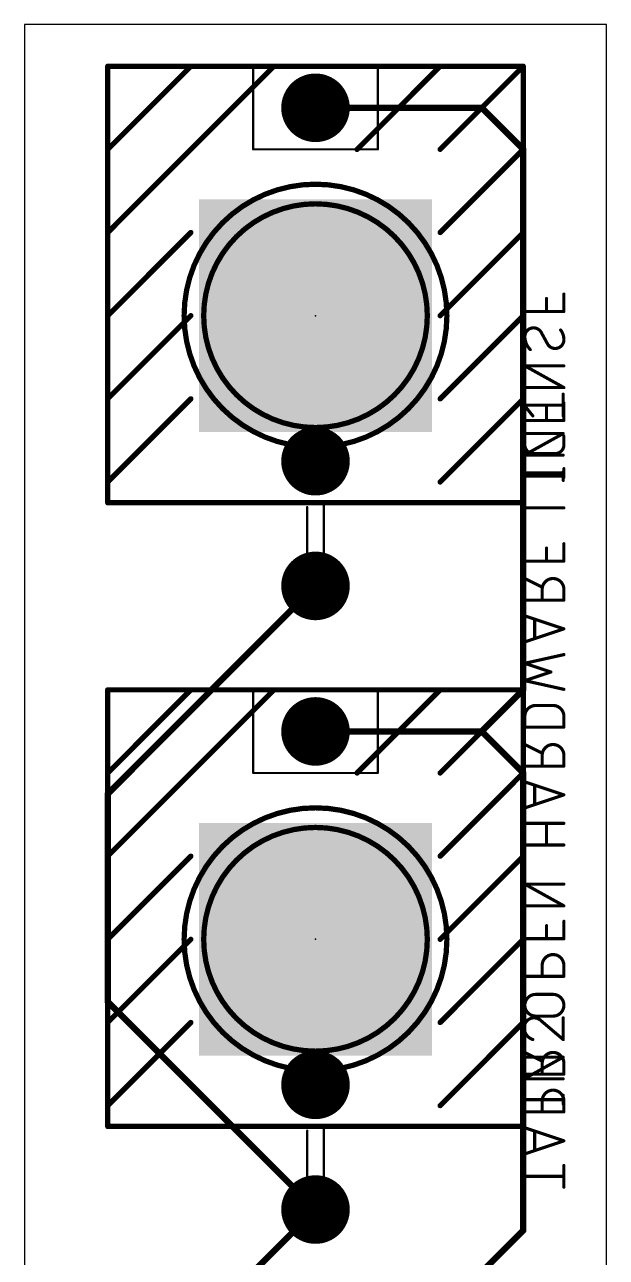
# Model space of a CAD drawing. Extents: x 0 to 14, y 0 to 99.
# Drawn here: x 0 to 14, y 69.35 to 99 of the extents above; entities that cross this region are included whole.
import ezdxf

# ---------------------------------------------------------------- set-up
doc = ezdxf.new("R2010")
doc.units = 0
for name, color, linetype in [('1', 12, 'CONTINUOUS'), ('16', 132, 'CONTINUOUS'), ('17', 110, 'CONTINUOUS'), ('20', 31, 'CONTINUOUS'), ('21', 253, 'CONTINUOUS'), ('22', 253, 'CONTINUOUS'), ('23', 53, 'CONTINUOUS'), ('41', 12, 'CONTINUOUS'), ('51', 253, 'CONTINUOUS')]:
    doc.layers.add(name, color=color, linetype=linetype)

# ---------------------------------------------------------------- blocks, each defined once
blk = doc.blocks.new('RECT')
blk.add_solid([(-0.5, -0.5), (0.5, -0.5), (-0.5, 0.5), (0.5, 0.5)])
blk = doc.blocks.new('ROUNDP')
at = {"const_width": 0.5}
blk.add_lwpolyline([(0, -0.25, 1), (0, 0.25, 1), (0, -0.25)], format="xyb", dxfattribs=at)

msp = doc.modelspace()

# ---------------------------------------------------------------- linework, layer by layer
at = {"layer": '1', "const_width": 0.1524}
for points in [[(11, 97), (7, 97)], [(12, 96), (11, 97)], [(12, 83), (12, 96)], [(11, 82), (12, 83)], [(7, 82), (11, 82)], [(11, 82), (12, 81)], [(12, 81), (12, 70)], [(12, 70), (7, 65)]]:
    msp.add_lwpolyline(points, dxfattribs=at)
at = {"layer": '1', "const_width": 0.0762}
for points in [[(7, 97.0381, 1), (7, 96.9619)], [(11.0269, 97.0269, 1), (10.9731, 96.9731)], [(11, 96.9619, 1), (11, 97.0381)], [(12.0381, 96, 1), (11.9619, 96)], [(11.9731, 95.9731, 1), (12.0269, 96.0269)], [(11.9619, 83, 1), (12.0381, 83)], [(12.0269, 82.9731, 1), (11.9731, 83.0269)], [(7, 82.0381, 1), (7, 81.9619)], [(11.0269, 82.0269, 1), (10.9731, 81.9731)], [(10.9731, 82.0269, 1), (11.0269, 81.9731)], [(11, 81.9619, 1), (11, 82.0381)], [(12.0381, 81, 1), (11.9619, 81)], [(11.9731, 80.9731, 1), (12.0269, 81.0269)], [(11.9619, 70, 1), (12.0381, 70)], [(12.0269, 69.9731, 1), (11.9731, 70.0269)]]:
    msp.add_lwpolyline(points, format="xyb", dxfattribs=at)
at = {"layer": '16', "const_width": 0.1524}
for points in [[(7, 85.5), (2, 80.5)], [(2, 80.5), (2, 75.5)], [(2, 75.5), (7, 70.5)], [(7, 70.5), (2, 65.5)]]:
    msp.add_lwpolyline(points, dxfattribs=at)
at = {"layer": '16', "const_width": 0.0762}
for points in [[(7.0269, 85.4731, 1), (6.9731, 85.5269)], [(2.0381, 80.5, 1), (1.9619, 80.5)], [(1.9731, 80.5269, 1), (2.0269, 80.4731)], [(1.9619, 75.5, 1), (2.0381, 75.5)], [(2.0269, 75.5269, 1), (1.9731, 75.4731)], [(7.0269, 70.4731, 1), (6.9731, 70.5269)], [(6.9731, 70.4731, 1), (7.0269, 70.5269)]]:
    msp.add_lwpolyline(points, format="xyb", dxfattribs=at)
at = {"layer": '20'}
for p, q in [((14, 99), (0, 99)), ((0, 99), (0, 0)), ((14, 0), (14, 99))]:
    msp.add_line(p, q, dxfattribs=at)
at = {"layer": '21'}
for points, const_width in [([(2, 98.0318, 1), (2, 97.9682)], 0.0635), ([(2.0318, 98, 1), (1.9683, 98)], 0.0635), ([(4, 98.0318, 1), (4, 97.9682)], 0.0635), ([(4.0225, 97.9775, 1), (3.9775, 98.0225)], 0.0635), ([(4, 97.9682, 1), (4, 98.0318)], 0.0635), ([(6, 98.0318, 1), (6, 97.9682)], 0.0635), ([(6.0225, 97.9775, 1), (5.9775, 98.0225)], 0.0635), ([(6, 97.9682, 1), (6, 98.0318)], 0.0635), ([(10, 98.0318, 1), (10, 97.9682)], 0.0635), ([(10.0225, 97.9775, 1), (9.9775, 98.0225)], 0.0635), ([(10, 97.9682, 1), (10, 98.0318)], 0.0635), ([(12.0318, 98, 1), (11.9682, 98)], 0.0635), ([(12.0225, 97.9775, 1), (11.9775, 98.0225)], 0.0635), ([(12, 97.9682, 1), (12, 98.0318)], 0.0635), ([(1.9775, 96.0225, 1), (2.0225, 95.9775)], 0.0635), ([(2.0318, 96, 1), (1.9683, 96)], 0.0635), ([(1.9683, 96, 1), (2.0318, 96)], 0.0635), ([(7.9775, 96.0225, 1), (8.0225, 95.9775)], 0.0635), ([(9.9775, 96.0225, 1), (10.0225, 95.9775)], 0.0635), ([(12.0318, 96, 1), (11.9682, 96)], 0.0635), ([(11.9682, 96, 1), (12.0318, 96)], 0.0635), ([(12.0225, 95.9775, 1), (11.9775, 96.0225)], 0.0635), ([(7, 89.3093, 1), (7, 94.6907, 1), (7, 89.3093)], 0.127), ([(1.9775, 94.0225, 1), (2.0225, 93.9775)], 0.0635), ([(2.0318, 94, 1), (1.9683, 94)], 0.0635), ([(1.9683, 94, 1), (2.0318, 94)], 0.0635), ([(4.0225, 93.9775, 1), (3.9775, 94.0225)], 0.0635), ([(9.9775, 94.0225, 1), (10.0225, 93.9775)], 0.0635), ([(12.0318, 94, 1), (11.9682, 94)], 0.0635), ([(11.9682, 94, 1), (12.0318, 94)], 0.0635), ([(12.0225, 93.9775, 1), (11.9775, 94.0225)], 0.0635), ([(1.9775, 92.0225, 1), (2.0225, 91.9775)], 0.0635), ([(2.0318, 92, 1), (1.9683, 92)], 0.0635), ([(1.9683, 92, 1), (2.0318, 92)], 0.0635), ([(4.0225, 91.9775, 1), (3.9775, 92.0225)], 0.0635), ([(9.9775, 92.0225, 1), (10.0225, 91.9775)], 0.0635), ([(12.0318, 92, 1), (11.9682, 92)], 0.0635), ([(11.9682, 92, 1), (12.0318, 92)], 0.0635), ([(12.0225, 91.9775, 1), (11.9775, 92.0225)], 0.0635), ([(12.9809, 90.1105, 1), (12.9428, 90.1105)], 0.0381), ([(1.9775, 90.0225, 1), (2.0225, 89.9775)], 0.0635), ([(2.0318, 90, 1), (1.9683, 90)], 0.0635), ([(1.9683, 90, 1), (2.0318, 90)], 0.0635), ([(4.0225, 89.9775, 1), (3.9775, 90.0225)], 0.0635), ([(9.9775, 90.0225, 1), (10.0225, 89.9775)], 0.0635), ([(12.0318, 90, 1), (11.9682, 90)], 0.0635), ([(11.9682, 90, 1), (12.0318, 90)], 0.0635), ([(12.0225, 89.9775, 1), (11.9775, 90.0225)], 0.0635), ([(12.037, 89.8613, 1), (12.0072, 89.8375)], 0.0381), ([(12.0221, 89.8684, 1), (12.0221, 89.8303)], 0.0381), ([(12.9619, 89.8303, 1), (12.9619, 89.8684)], 0.0381), ([(12.2161, 89.5764, 1), (12.2458, 89.6002)], 0.0381), ([(12.9428, 89.5883, 1), (12.9809, 89.5883)], 0.0381), ([(12.0221, 89.1846, 1), (12.0221, 89.1465)], 0.0381), ([(12.9712, 89.1489, 1), (12.9526, 89.1822)], 0.0381), ([(12.9619, 89.1465, 1), (12.9619, 89.1846)], 0.0381), ([(12.0221, 88.6625, 1), (12.0221, 88.6244)], 0.0381), ([(12.0128, 88.6601, 1), (12.0314, 88.6268)], 0.0381), ([(12.9619, 88.6244, 1), (12.9619, 88.6625)], 0.0381), ([(2.0318, 88, 1), (1.9683, 88)], 0.0635), ([(12.0412, 88.2469, 1), (12.003, 88.2469)], 0.0381), ([(12.0221, 88.1616, 1), (12.0221, 88.1235)], 0.0381), ([(12.9809, 88.2469, 1), (12.9428, 88.2469)], 0.0381), ([(12.9619, 88.1235, 1), (12.9619, 88.1616)], 0.0381), ([(1.9775, 88.0225, 1), (2.0225, 87.9775)], 0.0635), ([(1.9683, 88, 1), (2.0318, 88)], 0.0635), ([(9.9775, 88.0225, 1), (10.0225, 87.9775)], 0.0635), ([(12.003, 88.0381, 1), (12.0412, 88.0381)], 0.0381), ([(12.9428, 88.0381, 1), (12.9809, 88.0381)], 0.0381), ([(2, 87.5318, 1), (2, 87.4682)], 0.0635), ([(1.9683, 87.5, 1), (2.0318, 87.5)], 0.0635), ([(11.9682, 87.5, 1), (12.0318, 87.5)], 0.0635), ([(12, 87.4682, 1), (12, 87.5318)], 0.0635), ([(2, 83.0318, 1), (2, 82.9682)], 0.0635), ([(2.0318, 83, 1), (1.9683, 83)], 0.0635), ([(4, 83.0318, 1), (4, 82.9682)], 0.0635), ([(4.0225, 82.9775, 1), (3.9775, 83.0225)], 0.0635), ([(4, 82.9682, 1), (4, 83.0318)], 0.0635), ([(6, 83.0318, 1), (6, 82.9682)], 0.0635), ([(6.0225, 82.9775, 1), (5.9775, 83.0225)], 0.0635), ([(6, 82.9682, 1), (6, 83.0318)], 0.0635), ([(10, 83.0318, 1), (10, 82.9682)], 0.0635), ([(10.0225, 82.9775, 1), (9.9775, 83.0225)], 0.0635), ([(10, 82.9682, 1), (10, 83.0318)], 0.0635), ([(12.0318, 83, 1), (11.9682, 83)], 0.0635), ([(12.0225, 82.9775, 1), (11.9775, 83.0225)], 0.0635), ([(12, 82.9682, 1), (12, 83.0318)], 0.0635), ([(1.9775, 81.0225, 1), (2.0225, 80.9775)], 0.0635), ([(2.0318, 81, 1), (1.9683, 81)], 0.0635), ([(1.9683, 81, 1), (2.0318, 81)], 0.0635), ([(7.9775, 81.0225, 1), (8.0225, 80.9775)], 0.0635), ([(9.9775, 81.0225, 1), (10.0225, 80.9775)], 0.0635), ([(12.0318, 81, 1), (11.9682, 81)], 0.0635), ([(11.9682, 81, 1), (12.0318, 81)], 0.0635), ([(12.0225, 80.9775, 1), (11.9775, 81.0225)], 0.0635), ([(7, 74.3093, 1), (7, 79.6907, 1), (7, 74.3093)], 0.127), ([(1.9775, 79.0225, 1), (2.0225, 78.9775)], 0.0635), ([(2.0318, 79, 1), (1.9683, 79)], 0.0635), ([(1.9683, 79, 1), (2.0318, 79)], 0.0635), ([(4.0225, 78.9775, 1), (3.9775, 79.0225)], 0.0635), ([(9.9775, 79.0225, 1), (10.0225, 78.9775)], 0.0635), ([(12.0318, 79, 1), (11.9682, 79)], 0.0635), ([(11.9682, 79, 1), (12.0318, 79)], 0.0635), ([(12.0225, 78.9775, 1), (11.9775, 79.0225)], 0.0635), ([(1.9775, 77.0225, 1), (2.0225, 76.9775)], 0.0635), ([(2.0318, 77, 1), (1.9683, 77)], 0.0635), ([(1.9683, 77, 1), (2.0318, 77)], 0.0635), ([(4.0225, 76.9775, 1), (3.9775, 77.0225)], 0.0635), ([(9.9775, 77.0225, 1), (10.0225, 76.9775)], 0.0635), ([(12.0318, 77, 1), (11.9682, 77)], 0.0635), ([(11.9682, 77, 1), (12.0318, 77)], 0.0635), ([(12.0225, 76.9775, 1), (11.9775, 77.0225)], 0.0635), ([(1.9775, 75.0225, 1), (2.0225, 74.9775)], 0.0635), ([(2.0318, 75, 1), (1.9683, 75)], 0.0635), ([(1.9683, 75, 1), (2.0318, 75)], 0.0635), ([(4.0225, 74.9775, 1), (3.9775, 75.0225)], 0.0635), ([(9.9775, 75.0225, 1), (10.0225, 74.9775)], 0.0635), ([(12.0318, 75, 1), (11.9682, 75)], 0.0635), ([(11.9682, 75, 1), (12.0318, 75)], 0.0635), ([(12.0225, 74.9775, 1), (11.9775, 75.0225)], 0.0635), ([(12.2571, 75.1105, 0.4142), (12.0221, 74.8755)], 0.0762), ([(12.257, 75.1295, 1), (12.2571, 75.0914)], 0.0381), ([(12.4398, 75.0321, 0.2053), (12.2571, 75.1105)], 0.0762), ([(12.2571, 75.0914, 1), (12.2571, 75.1295)], 0.0381), ([(12.4521, 75.0467, 1), (12.4275, 75.0176)], 0.0381), ([(12.426, 75.019, 1), (12.4536, 75.0453)], 0.0381), ([(12.9809, 75.1105, 1), (12.9428, 75.1105)], 0.0381), ([(12.0221, 74.8755, 0.3252), (12.2309, 74.5883)], 0.0762), ([(12.0411, 74.8755, 1), (12.0031, 74.8755)], 0.0381), ([(12.003, 74.8755, 1), (12.0412, 74.8755)], 0.0381), ([(12.2251, 74.5702, 1), (12.2368, 74.6065)], 0.0381), ([(12.9428, 74.5883, 1), (12.9809, 74.5883)], 0.0381), ([(12.9496, 74.5738, 1), (12.9742, 74.6029)], 0.0381), ([(12.0221, 74.1846, 1), (12.0221, 74.1465)], 0.0381), ([(12.9712, 74.1489, 1), (12.9526, 74.1822)], 0.0381), ([(12.9619, 74.1465, 1), (12.9619, 74.1846)], 0.0381), ([(12.0221, 73.6625, 1), (12.0221, 73.6244)], 0.0381), ([(12.0128, 73.6601, 1), (12.0314, 73.6268)], 0.0381), ([(12.9619, 73.6244, 1), (12.9619, 73.6625)], 0.0381), ([(12.0412, 73.2469, 1), (12.003, 73.2469)], 0.0381), ([(12.9809, 73.2469, 1), (12.9428, 73.2469)], 0.0381), ([(1.9775, 73.0225, 1), (2.0225, 72.9775)], 0.0635), ([(2.0318, 73, 1), (1.9683, 73)], 0.0635), ([(1.9683, 73, 1), (2.0318, 73)], 0.0635), ([(9.9775, 73.0225, 1), (10.0225, 72.9775)], 0.0635), ([(12.0221, 73.1616, 1), (12.0221, 73.1235)], 0.0381), ([(12.003, 73.0381, 1), (12.0412, 73.0381)], 0.0381), ([(12.9428, 73.0381, 1), (12.9809, 73.0381)], 0.0381), ([(12.9619, 73.1235, 1), (12.9619, 73.1616)], 0.0381), ([(2, 72.5318, 1), (2, 72.4682)], 0.0635), ([(1.9683, 72.5, 1), (2.0318, 72.5)], 0.0635), ([(11.9682, 72.5, 1), (12.0318, 72.5)], 0.0635), ([(12, 72.4682, 1), (12, 72.5318)], 0.0635)]:
    msp.add_lwpolyline(points, format="xyb", dxfattribs=dict(at, const_width=const_width))
for points, const_width in [([(2, 96), (2, 98)], 0.127), ([(2, 98), (4, 98)], 0.127), ([(2, 96), (4, 98)], 0.127), ([(6, 98), (2, 94)], 0.127), ([(4, 98), (6, 98)], 0.127), ([(6, 98), (10, 98)], 0.127), ([(10, 98), (8, 96)], 0.127), ([(10, 98), (12, 98)], 0.127), ([(10, 96), (12, 98)], 0.127), ([(12, 98), (12, 96)], 0.127), ([(2, 94), (2, 96)], 0.127), ([(10, 94), (12, 96)], 0.127), ([(12, 96), (12, 94)], 0.127), ([(2, 92), (2, 94)], 0.127), ([(4, 94), (2, 92)], 0.127), ([(10, 92), (12, 94)], 0.127), ([(12, 94), (12, 92)], 0.127), ([(2, 90), (2, 92)], 0.127), ([(4, 92), (2, 90)], 0.127), ([(10, 90), (12, 92)], 0.127), ([(12, 92), (12, 90)], 0.127), ([(12.9619, 89.5883), (12.9619, 90.1105)], 0.0762), ([(2, 88), (2, 90)], 0.127), ([(4, 90), (2, 88)], 0.127), ([(10, 88), (12, 90)], 0.127), ([(12, 90), (12, 87.5)], 0.127), ([(12.2309, 89.5883), (12.0221, 89.8494)], 0.0762), ([(12.0221, 89.8494), (12.9619, 89.8494)], 0.0762), ([(12.0221, 88.6435), (12.9619, 89.1656)], 0.0762), ([(12.9619, 89.1656), (12.0221, 89.1656)], 0.0762), ([(12.9619, 88.6435), (12.0221, 88.6435)], 0.0762), ([(2, 87.5), (2, 88)], 0.127), ([(12.0221, 88.0381), (12.0221, 88.2469)], 0.0762), ([(12.0221, 88.1425), (12.9619, 88.1425)], 0.0762), ([(12.9619, 88.0381), (12.9619, 88.2469)], 0.0762), ([(12, 87.5), (2, 87.5)], 0.127), ([(2, 81), (2, 83)], 0.127), ([(2, 83), (4, 83)], 0.127), ([(2, 81), (4, 83)], 0.127), ([(6, 83), (2, 79)], 0.127), ([(4, 83), (6, 83)], 0.127), ([(6, 83), (10, 83)], 0.127), ([(10, 83), (8, 81)], 0.127), ([(10, 83), (12, 83)], 0.127), ([(10, 81), (12, 83)], 0.127), ([(12, 83), (12, 81)], 0.127), ([(2, 79), (2, 81)], 0.127), ([(10, 79), (12, 81)], 0.127), ([(12, 81), (12, 79)], 0.127), ([(2, 77), (2, 79)], 0.127), ([(4, 79), (2, 77)], 0.127), ([(10, 77), (12, 79)], 0.127), ([(12, 79), (12, 77)], 0.127), ([(2, 75), (2, 77)], 0.127), ([(4, 77), (2, 75)], 0.127), ([(10, 75), (12, 77)], 0.127), ([(12, 77), (12, 75)], 0.127), ([(2, 73), (2, 75)], 0.127), ([(4, 75), (2, 73)], 0.127), ([(10, 73), (12, 75)], 0.127), ([(12, 75), (12, 72.5)], 0.127), ([(12.4398, 75.0321), (12.9619, 74.5883)], 0.0762), ([(12.9619, 74.5883), (12.9619, 75.1105)], 0.0762), ([(12.0221, 73.6435), (12.9619, 74.1656)], 0.0762), ([(12.9619, 74.1656), (12.0221, 74.1656)], 0.0762), ([(12.9619, 73.6435), (12.0221, 73.6435)], 0.0762), ([(12.0221, 73.0381), (12.0221, 73.2469)], 0.0762), ([(12.9619, 73.0381), (12.9619, 73.2469)], 0.0762), ([(2, 72.5), (2, 73)], 0.127), ([(12.0221, 73.1425), (12.9619, 73.1425)], 0.0762), ([(12, 72.5), (2, 72.5)], 0.127)]:
    msp.add_lwpolyline(points, dxfattribs=dict(at, const_width=const_width))
at = {"layer": '22', "const_width": 0.0762}
for points in [[(12.0381, 92.5191), (12.0381, 92.1014)], [(12.9779, 92.1014), (12.9779, 92.5191)], [(12.5602, 92.1014), (12.5602, 92.4147)], [(12.0381, 92.1014), (12.9779, 92.1014)], [(12.4297, 91.603), (12.5863, 91.3158)], [(12.9779, 90.2709), (12.0381, 90.793)], [(12.0381, 90.793), (12.9779, 90.793)], [(12.0381, 90.2709), (12.9779, 90.2709)], [(12.0381, 89.8978), (12.0381, 89.4802)], [(12.9779, 89.4802), (12.9779, 89.8978)], [(12.5602, 89.4802), (12.5602, 89.7934)], [(12.0381, 89.4802), (12.9779, 89.4802)], [(12.0381, 89.1011), (12.0381, 88.8922)], [(12.9779, 88.8922), (12.9779, 89.1011)], [(12.2469, 88.6834), (12.7691, 88.6834)], [(12.0381, 88.1111), (12.0381, 88.3199)], [(12.9779, 88.1111), (12.9779, 88.3199)], [(12.9779, 88.2155), (12.0381, 88.2155)], [(12.0381, 87.3771), (12.0381, 87.7947)], [(12.9779, 87.3771), (12.0381, 87.3771)], [(12.0381, 86.5146), (12.0381, 86.0969)], [(12.5602, 86.0969), (12.5602, 86.4102)], [(12.9779, 86.0969), (12.9779, 86.5146)], [(12.0381, 86.0969), (12.9779, 86.0969)], [(12.0381, 85.6781), (12.4558, 85.4693)], [(12.4558, 85.417), (12.4558, 85.156)], [(12.9779, 85.156), (12.9779, 85.417)], [(12.0381, 85.156), (12.9779, 85.156)], [(12.9779, 84.4665), (12.0381, 84.7797)], [(12.0381, 84.1532), (12.9779, 84.4665)], [(12.2731, 84.7014), (12.2731, 84.2315)], [(12.0381, 83.639), (12.9779, 83.8478)], [(12.6646, 83.4301), (12.0381, 83.639)], [(12.0381, 83.2213), (12.6646, 83.4301)], [(12.9779, 83.0125), (12.0381, 83.2213)], [(12.7168, 82.6244), (12.2992, 82.6244)], [(12.0381, 82.3633), (12.0381, 82.1023)], [(12.0381, 82.1023), (12.9779, 82.1023)], [(12.9779, 82.1023), (12.9779, 82.3633)], [(12.0381, 81.6852), (12.4558, 81.4764)], [(12.4558, 81.4242), (12.4558, 81.1631)], [(12.9779, 81.1631), (12.9779, 81.4242)], [(12.0381, 81.1631), (12.9779, 81.1631)], [(12.9779, 80.4736), (12.0381, 80.7869)], [(12.2731, 80.7085), (12.2731, 80.2386)], [(12.0381, 80.1603), (12.9779, 80.4736)], [(12.9779, 79.7898), (12.0381, 79.7898)], [(12.5602, 79.2677), (12.5602, 79.7898)], [(12.0381, 79.2677), (12.9779, 79.2677)], [(12.9779, 77.8046), (12.0381, 78.3267)], [(12.0381, 78.3267), (12.9779, 78.3267)], [(12.0381, 77.8046), (12.9779, 77.8046)], [(12.0381, 77.4316), (12.0381, 77.0139)], [(12.9779, 77.0139), (12.9779, 77.4316)], [(12.5602, 77.0139), (12.5602, 77.3272)], [(12.0381, 77.0139), (12.9779, 77.0139)], [(12.4558, 76.3719), (12.4558, 76.1109)], [(12.9779, 76.1109), (12.9779, 76.3719)], [(12.0381, 76.1109), (12.9779, 76.1109)], [(12.7168, 75.675), (12.2992, 75.675)], [(12.2992, 75.1529), (12.7168, 75.1529)], [(12.0381, 74.2786), (12.4558, 74.0698)], [(12.4558, 74.0176), (12.4558, 73.7565)], [(12.9779, 73.7565), (12.9779, 74.0176)], [(12.0381, 73.7565), (12.9779, 73.7565)], [(12.4558, 73.1106), (12.4558, 72.8495)], [(12.9779, 72.8495), (12.9779, 73.1106)], [(12.0381, 72.8495), (12.9779, 72.8495)], [(12.9779, 72.1526), (12.0381, 72.4659)], [(12.2731, 72.3875), (12.2731, 71.9176)], [(12.0381, 71.8393), (12.9779, 72.1526)], [(12.9779, 71.0381), (12.9779, 71.5602)], [(12.0381, 71.2992), (12.9779, 71.2992)]]:
    msp.add_lwpolyline(points, dxfattribs=at)
at = {"layer": '22'}
for points, const_width in [([(12.0572, 92.5191, 1), (12.0191, 92.5191)], 0.0381), ([(12.997, 92.5191, 1), (12.9588, 92.5191)], 0.0381), ([(12.5793, 92.4147, 1), (12.5412, 92.4147)], 0.0381), ([(12.0381, 92.1205, 1), (12.0381, 92.0824)], 0.0381), ([(12.0191, 92.1014, 1), (12.0572, 92.1014)], 0.0381), ([(12.5412, 92.1014, 1), (12.5793, 92.1014)], 0.0381), ([(12.9588, 92.1014, 1), (12.997, 92.1014)], 0.0381), ([(12.9779, 92.0824, 1), (12.9779, 92.1205)], 0.0381), ([(12.2469, 91.7074, 0.4142), (12.0381, 91.4986)], 0.0762), ([(12.4297, 91.603, 0.2656), (12.2469, 91.7074)], 0.0762), ([(12.2469, 91.7264, 1), (12.2469, 91.6883)], 0.0381), ([(12.2469, 91.6883, 1), (12.2469, 91.7264)], 0.0381), ([(12.4464, 91.6121, 1), (12.413, 91.5938)], 0.0381), ([(12.4133, 91.5933, 1), (12.4461, 91.6126)], 0.0381), ([(12.9779, 91.4202, 0.1623), (12.8996, 91.6552)], 0.0762), ([(12.9148, 91.6666, 1), (12.8843, 91.6438)], 0.0381), ([(12.0381, 91.4986, 0.2), (12.1686, 91.1853)], 0.0762), ([(12.0571, 91.4986, 1), (12.0191, 91.4985)], 0.0381), ([(12.0191, 91.4986, 1), (12.0572, 91.4986)], 0.0381), ([(12.5863, 91.3158, 0.2656), (12.7691, 91.2114)], 0.0762), ([(12.6027, 91.3255, 1), (12.5699, 91.3061)], 0.0381), ([(12.5696, 91.3067, 1), (12.603, 91.3249)], 0.0381), ([(12.7691, 91.2114, 0.4142), (12.9779, 91.4202)], 0.0762), ([(12.9969, 91.4202, 1), (12.9588, 91.4202)], 0.0381), ([(12.9589, 91.4202, 1), (12.9969, 91.4202)], 0.0381), ([(12.1552, 91.1718, 1), (12.182, 91.1988)], 0.0381), ([(12.7691, 91.2304, 1), (12.7691, 91.1923)], 0.0381), ([(12.7691, 91.1923, 1), (12.7691, 91.2304)], 0.0381), ([(12.0474, 90.8096, 1), (12.0288, 90.7763)], 0.0381), ([(12.0381, 90.812, 1), (12.0381, 90.7739)], 0.0381), ([(12.9779, 90.7739, 1), (12.9779, 90.812)], 0.0381), ([(12.0381, 90.2899, 1), (12.0381, 90.2518)], 0.0381), ([(12.9686, 90.2542, 1), (12.9872, 90.2875)], 0.0381), ([(12.9779, 90.2518, 1), (12.9779, 90.2899)], 0.0381), ([(12.0572, 89.8978, 1), (12.0191, 89.8978)], 0.0381), ([(12.997, 89.8978, 1), (12.9588, 89.8978)], 0.0381), ([(12.5793, 89.7934, 1), (12.5412, 89.7934)], 0.0381), ([(12.0381, 89.4992, 1), (12.0381, 89.4611)], 0.0381), ([(12.0191, 89.4802, 1), (12.0572, 89.4802)], 0.0381), ([(12.5412, 89.4802, 1), (12.5793, 89.4802)], 0.0381), ([(12.9588, 89.4802, 1), (12.997, 89.4802)], 0.0381), ([(12.9779, 89.4611, 1), (12.9779, 89.4992)], 0.0381), ([(12.0572, 89.1011, 1), (12.0191, 89.1011)], 0.0381), ([(12.997, 89.1011, 1), (12.9588, 89.1011)], 0.0381), ([(12.0381, 88.8922, 0.4142), (12.2469, 88.6834)], 0.0762), ([(12.0572, 88.8922, 1), (12.0191, 88.8922)], 0.0381), ([(12.0191, 88.8922, 1), (12.0572, 88.8922)], 0.0381), ([(12.2469, 88.7024, 1), (12.2469, 88.6643)], 0.0381), ([(12.2469, 88.6643, 1), (12.2469, 88.7024)], 0.0381), ([(12.7691, 88.6834, 0.4142), (12.9779, 88.8922)], 0.0762), ([(12.7691, 88.7024, 1), (12.7691, 88.6643)], 0.0381), ([(12.7691, 88.6643, 1), (12.7691, 88.7024)], 0.0381), ([(12.9969, 88.8922, 1), (12.9589, 88.8922)], 0.0381), ([(12.9588, 88.8922, 1), (12.997, 88.8922)], 0.0381), ([(12.0572, 88.3199, 1), (12.0191, 88.3199)], 0.0381), ([(12.997, 88.3199, 1), (12.9588, 88.3199)], 0.0381), ([(12.0381, 88.2345, 1), (12.0381, 88.1964)], 0.0381), ([(12.0191, 88.1111, 1), (12.0572, 88.1111)], 0.0381), ([(12.9588, 88.1111, 1), (12.997, 88.1111)], 0.0381), ([(12.9779, 88.1964, 1), (12.9779, 88.2345)], 0.0381), ([(12.0572, 87.7947, 1), (12.0191, 87.7947)], 0.0381), ([(12.0381, 87.3961, 1), (12.0381, 87.358)], 0.0381), ([(12.0191, 87.3771, 1), (12.0572, 87.3771)], 0.0381), ([(12.9779, 87.358, 1), (12.9779, 87.3961)], 0.0381), ([(12.0572, 86.5146, 1), (12.0191, 86.5146)], 0.0381), ([(12.5793, 86.4102, 1), (12.5412, 86.4102)], 0.0381), ([(12.997, 86.5146, 1), (12.9588, 86.5146)], 0.0381), ([(12.0381, 86.116, 1), (12.0381, 86.0779)], 0.0381), ([(12.0191, 86.0969, 1), (12.0572, 86.0969)], 0.0381), ([(12.5412, 86.0969, 1), (12.5793, 86.0969)], 0.0381), ([(12.9588, 86.0969, 1), (12.997, 86.0969)], 0.0381), ([(12.9779, 86.0779, 1), (12.9779, 86.116)], 0.0381), ([(12.0466, 85.6951, 1), (12.0296, 85.6611)], 0.0381), ([(12.9779, 85.417, 1), (12.4558, 85.417)], 0.0762), ([(12.4748, 85.417, 1), (12.4367, 85.417)], 0.0381), ([(12.4367, 85.417, 1), (12.4748, 85.417)], 0.0381), ([(12.4473, 85.4522, 1), (12.4643, 85.4863)], 0.0381), ([(12.997, 85.417, 1), (12.9588, 85.417)], 0.0381), ([(12.9588, 85.417, 1), (12.997, 85.417)], 0.0381), ([(12.0381, 85.175, 1), (12.0381, 85.1369)], 0.0381), ([(12.4367, 85.156, 1), (12.4748, 85.156)], 0.0381), ([(12.9588, 85.156, 1), (12.997, 85.156)], 0.0381), ([(12.9779, 85.1369, 1), (12.9779, 85.175)], 0.0381), ([(12.0441, 84.7978, 1), (12.0321, 84.7617)], 0.0381), ([(12.2921, 84.7014, 1), (12.254, 84.7014)], 0.0381), ([(12.9839, 84.4484, 1), (12.9719, 84.4845)], 0.0381), ([(12.9719, 84.4484, 1), (12.9839, 84.4845)], 0.0381), ([(12.254, 84.2315, 1), (12.2921, 84.2315)], 0.0381), ([(12.0321, 84.1713, 1), (12.0441, 84.1351)], 0.0381), ([(12.0441, 83.6571, 1), (12.0321, 83.6209)], 0.0381), ([(12.034, 83.6576, 1), (12.0422, 83.6204)], 0.0381), ([(12.982, 83.8292, 1), (12.9738, 83.8664)], 0.0381), ([(12.6707, 83.4121, 1), (12.6586, 83.4482)], 0.0381), ([(12.6586, 83.4121, 1), (12.6707, 83.4482)], 0.0381), ([(12.0422, 83.2399, 1), (12.034, 83.2027)], 0.0381), ([(12.0321, 83.2394, 1), (12.0441, 83.2032)], 0.0381), ([(12.9738, 82.9939, 1), (12.982, 83.0311)], 0.0381), ([(12.2992, 82.6244, 0.4142), (12.0381, 82.3633)], 0.0762), ([(12.2992, 82.6435, 1), (12.2992, 82.6054)], 0.0381), ([(12.2992, 82.6054, 1), (12.2992, 82.6435)], 0.0381), ([(12.9779, 82.3633, 0.4142), (12.7168, 82.6244)], 0.0762), ([(12.7168, 82.6435, 1), (12.7168, 82.6054)], 0.0381), ([(12.7168, 82.6054, 1), (12.7168, 82.6435)], 0.0381), ([(12.0572, 82.3633, 1), (12.0191, 82.3633)], 0.0381), ([(12.019, 82.3633, 1), (12.0571, 82.3633)], 0.0381), ([(12.0381, 82.1213, 1), (12.0381, 82.0832)], 0.0381), ([(12.997, 82.3633, 1), (12.9588, 82.3633)], 0.0381), ([(12.9588, 82.3633, 1), (12.997, 82.3633)], 0.0381), ([(12.9779, 82.0832, 1), (12.9779, 82.1213)], 0.0381), ([(12.0191, 82.1023, 1), (12.0572, 82.1023)], 0.0381), ([(12.9588, 82.1023, 1), (12.997, 82.1023)], 0.0381), ([(12.0466, 81.7023, 1), (12.0296, 81.6682)], 0.0381), ([(12.9779, 81.4242, 1), (12.4558, 81.4242)], 0.0762), ([(12.4748, 81.4242, 1), (12.4367, 81.4242)], 0.0381), ([(12.4367, 81.4242, 1), (12.4748, 81.4242)], 0.0381), ([(12.4473, 81.4593, 1), (12.4643, 81.4934)], 0.0381), ([(12.997, 81.4242, 1), (12.9588, 81.4242)], 0.0381), ([(12.9588, 81.4242, 1), (12.997, 81.4242)], 0.0381), ([(12.0381, 81.1822, 1), (12.0381, 81.1441)], 0.0381), ([(12.4367, 81.1631, 1), (12.4748, 81.1631)], 0.0381), ([(12.9588, 81.1631, 1), (12.997, 81.1631)], 0.0381), ([(12.9779, 81.1441, 1), (12.9779, 81.1822)], 0.0381), ([(12.0441, 80.8049, 1), (12.0321, 80.7688)], 0.0381), ([(12.2921, 80.7085, 1), (12.254, 80.7085)], 0.0381), ([(12.9839, 80.4555, 1), (12.9719, 80.4917)], 0.0381), ([(12.9719, 80.4555, 1), (12.9839, 80.4917)], 0.0381), ([(12.0321, 80.1784, 1), (12.0441, 80.1423)], 0.0381), ([(12.254, 80.2386, 1), (12.2921, 80.2386)], 0.0381), ([(12.0381, 79.8088, 1), (12.0381, 79.7707)], 0.0381), ([(12.5793, 79.7898, 1), (12.5412, 79.7898)], 0.0381), ([(12.9779, 79.7707, 1), (12.9779, 79.8088)], 0.0381), ([(12.0381, 79.2867, 1), (12.0381, 79.2486)], 0.0381), ([(12.5412, 79.2677, 1), (12.5793, 79.2677)], 0.0381), ([(12.9779, 79.2486, 1), (12.9779, 79.2867)], 0.0381), ([(12.0474, 78.3434, 1), (12.0288, 78.3101)], 0.0381), ([(12.0381, 78.3458, 1), (12.0381, 78.3077)], 0.0381), ([(12.9779, 78.3077, 1), (12.9779, 78.3458)], 0.0381), ([(12.0381, 77.8237, 1), (12.0381, 77.7856)], 0.0381), ([(12.9686, 77.788, 1), (12.9872, 77.8213)], 0.0381), ([(12.9779, 77.7856, 1), (12.9779, 77.8237)], 0.0381), ([(12.0572, 77.4316, 1), (12.0191, 77.4316)], 0.0381), ([(12.997, 77.4316, 1), (12.9588, 77.4316)], 0.0381), ([(12.5793, 77.3272, 1), (12.5412, 77.3272)], 0.0381), ([(12.0191, 77.0139, 1), (12.0572, 77.0139)], 0.0381), ([(12.0381, 77.0329, 1), (12.0381, 76.9949)], 0.0381), ([(12.5412, 77.0139, 1), (12.5793, 77.0139)], 0.0381), ([(12.9588, 77.0139, 1), (12.997, 77.0139)], 0.0381), ([(12.9779, 76.9949, 1), (12.9779, 77.0329)], 0.0381), ([(12.9779, 76.3719, 1), (12.4558, 76.3719)], 0.0762), ([(12.4748, 76.3719, 1), (12.4367, 76.3719)], 0.0381), ([(12.4367, 76.3719, 1), (12.4748, 76.3719)], 0.0381), ([(12.997, 76.3719, 1), (12.9588, 76.3719)], 0.0381), ([(12.9588, 76.3719, 1), (12.997, 76.3719)], 0.0381), ([(12.0381, 76.1299, 1), (12.0381, 76.0918)], 0.0381), ([(12.4367, 76.1109, 1), (12.4748, 76.1109)], 0.0381), ([(12.9588, 76.1109, 1), (12.997, 76.1109)], 0.0381), ([(12.9779, 76.0918, 1), (12.9779, 76.1299)], 0.0381), ([(12.2992, 75.675, 1), (12.2992, 75.1529)], 0.0762), ([(12.2992, 75.694, 1), (12.2992, 75.6559)], 0.0381), ([(12.2992, 75.6559, 1), (12.2992, 75.694)], 0.0381), ([(12.7168, 75.1529, 1), (12.7168, 75.675)], 0.0762), ([(12.7168, 75.694, 1), (12.7168, 75.6559)], 0.0381), ([(12.7168, 75.6559, 1), (12.7168, 75.694)], 0.0381), ([(12.2992, 75.1719, 1), (12.2992, 75.1338)], 0.0381), ([(12.2992, 75.1338, 1), (12.2992, 75.1719)], 0.0381), ([(12.7168, 75.1719, 1), (12.7168, 75.1338)], 0.0381), ([(12.7168, 75.1338, 1), (12.7168, 75.1719)], 0.0381), ([(12.0466, 74.2957, 1), (12.0296, 74.2616)], 0.0381), ([(12.9779, 74.0176, 1), (12.4558, 74.0176)], 0.0762), ([(12.4748, 74.0176, 1), (12.4367, 74.0176)], 0.0381), ([(12.4367, 74.0176, 1), (12.4748, 74.0176)], 0.0381), ([(12.4473, 74.0527, 1), (12.4643, 74.0868)], 0.0381), ([(12.997, 74.0176, 1), (12.9588, 74.0176)], 0.0381), ([(12.9588, 74.0176, 1), (12.997, 74.0176)], 0.0381), ([(12.0381, 73.7756, 1), (12.0381, 73.7375)], 0.0381), ([(12.4367, 73.7565, 1), (12.4748, 73.7565)], 0.0381), ([(12.9588, 73.7565, 1), (12.997, 73.7565)], 0.0381), ([(12.9779, 73.7375, 1), (12.9779, 73.7756)], 0.0381), ([(12.9779, 73.1106, 1), (12.4558, 73.1106)], 0.0762), ([(12.4748, 73.1106, 1), (12.4367, 73.1106)], 0.0381), ([(12.4367, 73.1106, 1), (12.4748, 73.1106)], 0.0381), ([(12.997, 73.1106, 1), (12.9588, 73.1106)], 0.0381), ([(12.9588, 73.1106, 1), (12.997, 73.1106)], 0.0381), ([(12.0381, 72.8686, 1), (12.0381, 72.8305)], 0.0381), ([(12.4367, 72.8495, 1), (12.4748, 72.8495)], 0.0381), ([(12.9588, 72.8495, 1), (12.997, 72.8495)], 0.0381), ([(12.9779, 72.8305, 1), (12.9779, 72.8686)], 0.0381), ([(12.0441, 72.4839, 1), (12.0321, 72.4478)], 0.0381), ([(12.2921, 72.3875, 1), (12.254, 72.3875)], 0.0381), ([(12.9839, 72.1345, 1), (12.9719, 72.1707)], 0.0381), ([(12.9719, 72.1345, 1), (12.9839, 72.1707)], 0.0381), ([(12.0321, 71.8574, 1), (12.0441, 71.8213)], 0.0381), ([(12.254, 71.9176, 1), (12.2921, 71.9176)], 0.0381), ([(12.997, 71.5602, 1), (12.9588, 71.5602)], 0.0381), ([(12.0381, 71.3182, 1), (12.0381, 71.2801)], 0.0381), ([(12.9779, 71.2801, 1), (12.9779, 71.3182)], 0.0381), ([(12.9588, 71.0381, 1), (12.997, 71.0381)], 0.0381)]:
    msp.add_lwpolyline(points, format="xyb", dxfattribs=dict(at, const_width=const_width))
at = {"layer": '23'}
for p in [(7, 92), (7, 77)]:
    msp.add_point(p, dxfattribs=at)
at = {"layer": '51', "const_width": 0.0508}
for points in [[(2, 98), (5.5, 98)], [(2, 98), (2, 87.5)], [(5.5, 98), (8.5, 98)], [(5.5, 98), (5.5, 96)], [(8.5, 98), (12, 98)], [(8.5, 96), (8.5, 98)], [(12, 87.5), (12, 98)], [(5.5, 96), (8.5, 96)], [(2, 87.5), (7.2, 87.5)], [(7.2, 87.5), (12, 87.5)], [(7.2, 85.3), (7.2, 87.5)], [(6.8, 87.4), (6.8, 85.3)], [(6.8, 85.3), (7.2, 85.3)], [(2, 83), (5.5, 83)], [(2, 83), (2, 72.5)], [(5.5, 83), (8.5, 83)], [(5.5, 83), (5.5, 81)], [(8.5, 83), (12, 83)], [(8.5, 81), (8.5, 83)], [(12, 72.5), (12, 83)], [(5.5, 81), (8.5, 81)], [(2, 72.5), (7.2, 72.5)], [(6.8, 72.4), (6.8, 70.3)], [(7.2, 72.5), (12, 72.5)], [(7.2, 70.3), (7.2, 72.5)], [(6.8, 70.3), (7.2, 70.3)]]:
    msp.add_lwpolyline(points, dxfattribs=at)
at = {"layer": '51'}
for points, const_width in [([(2, 98.0127, 1), (2, 97.9873)], 0.0254), ([(2.0127, 98, 1), (1.9873, 98)], 0.0254), ([(5.5, 98.0127, 1), (5.5, 97.9873)], 0.0254), ([(5.5127, 98, 1), (5.4873, 98)], 0.0254), ([(5.5, 97.9873, 1), (5.5, 98.0127)], 0.0254), ([(8.5, 98.0127, 1), (8.5, 97.9873)], 0.0254), ([(8.5127, 98, 1), (8.4873, 98)], 0.0254), ([(8.5, 97.9873, 1), (8.5, 98.0127)], 0.0254), ([(12.0127, 98, 1), (11.9873, 98)], 0.0254), ([(12, 97.9873, 1), (12, 98.0127)], 0.0254), ([(5.5, 96.0127, 1), (5.5, 95.9873)], 0.0254), ([(5.4873, 96, 1), (5.5127, 96)], 0.0254), ([(8.4873, 96, 1), (8.5127, 96)], 0.0254), ([(8.5, 95.9873, 1), (8.5, 96.0127)], 0.0254), ([(7, 88.8377, 1), (7, 95.1623, 1), (7, 88.8377)], 0.127), ([(2, 87.5127, 1), (2, 87.4873)], 0.0254), ([(1.9873, 87.5, 1), (2.0127, 87.5)], 0.0254), ([(7.2, 87.5127, 1), (7.2, 87.4873)], 0.0254), ([(7.2127, 87.5, 1), (7.1873, 87.5)], 0.0254), ([(7.2, 87.4873, 1), (7.2, 87.5127)], 0.0254), ([(11.9873, 87.5, 1), (12.0127, 87.5)], 0.0254), ([(12, 87.4873, 1), (12, 87.5127)], 0.0254), ([(6.8127, 87.4, 1), (6.7873, 87.4)], 0.0254), ([(6.8, 85.3127, 1), (6.8, 85.2873)], 0.0254), ([(6.7873, 85.3, 1), (6.8127, 85.3)], 0.0254), ([(7.1873, 85.3, 1), (7.2127, 85.3)], 0.0254), ([(7.2, 85.2873, 1), (7.2, 85.3127)], 0.0254), ([(2, 83.0127, 1), (2, 82.9873)], 0.0254), ([(2.0127, 83, 1), (1.9873, 83)], 0.0254), ([(5.5, 83.0127, 1), (5.5, 82.9873)], 0.0254), ([(5.5127, 83, 1), (5.4873, 83)], 0.0254), ([(5.5, 82.9873, 1), (5.5, 83.0127)], 0.0254), ([(8.5, 83.0127, 1), (8.5, 82.9873)], 0.0254), ([(8.5127, 83, 1), (8.4873, 83)], 0.0254), ([(8.5, 82.9873, 1), (8.5, 83.0127)], 0.0254), ([(12.0127, 83, 1), (11.9873, 83)], 0.0254), ([(12, 82.9873, 1), (12, 83.0127)], 0.0254), ([(5.5, 81.0127, 1), (5.5, 80.9873)], 0.0254), ([(5.4873, 81, 1), (5.5127, 81)], 0.0254), ([(8.4873, 81, 1), (8.5127, 81)], 0.0254), ([(8.5, 80.9873, 1), (8.5, 81.0127)], 0.0254), ([(7, 73.8377, 1), (7, 80.1623, 1), (7, 73.8377)], 0.127), ([(2, 72.5127, 1), (2, 72.4873)], 0.0254), ([(1.9873, 72.5, 1), (2.0127, 72.5)], 0.0254), ([(6.8127, 72.4, 1), (6.7873, 72.4)], 0.0254), ([(7.2, 72.5127, 1), (7.2, 72.4873)], 0.0254), ([(7.2127, 72.5, 1), (7.1873, 72.5)], 0.0254), ([(7.2, 72.4873, 1), (7.2, 72.5127)], 0.0254), ([(11.9873, 72.5, 1), (12.0127, 72.5)], 0.0254), ([(12, 72.4873, 1), (12, 72.5127)], 0.0254), ([(6.8, 70.3127, 1), (6.8, 70.2873)], 0.0254), ([(6.7873, 70.3, 1), (6.8127, 70.3)], 0.0254), ([(7.1873, 70.3, 1), (7.2127, 70.3)], 0.0254), ([(7.2, 70.2873, 1), (7.2, 70.3127)], 0.0254)]:
    msp.add_lwpolyline(points, format="xyb", dxfattribs=dict(at, const_width=const_width))

# ---------------------------------------------------------------- block references
at = {"layer": '17', "xscale": 1.65, "yscale": 1.65}
for p in [(7, 97), (7, 97), (7, 88.5), (7, 88.5), (7, 85.5), (7, 85.5), (7, 82), (7, 82), (7, 73.5), (7, 73.5), (7, 70.5), (7, 70.5)]:
    msp.add_blockref('ROUNDP', p, dxfattribs=at)
at = {"layer": '41', "xscale": 5.6, "yscale": 5.6}
for p in [(7, 92), (7, 77)]:
    msp.add_blockref('RECT', p, dxfattribs=at)

doc.saveas('drawing.dxf')
